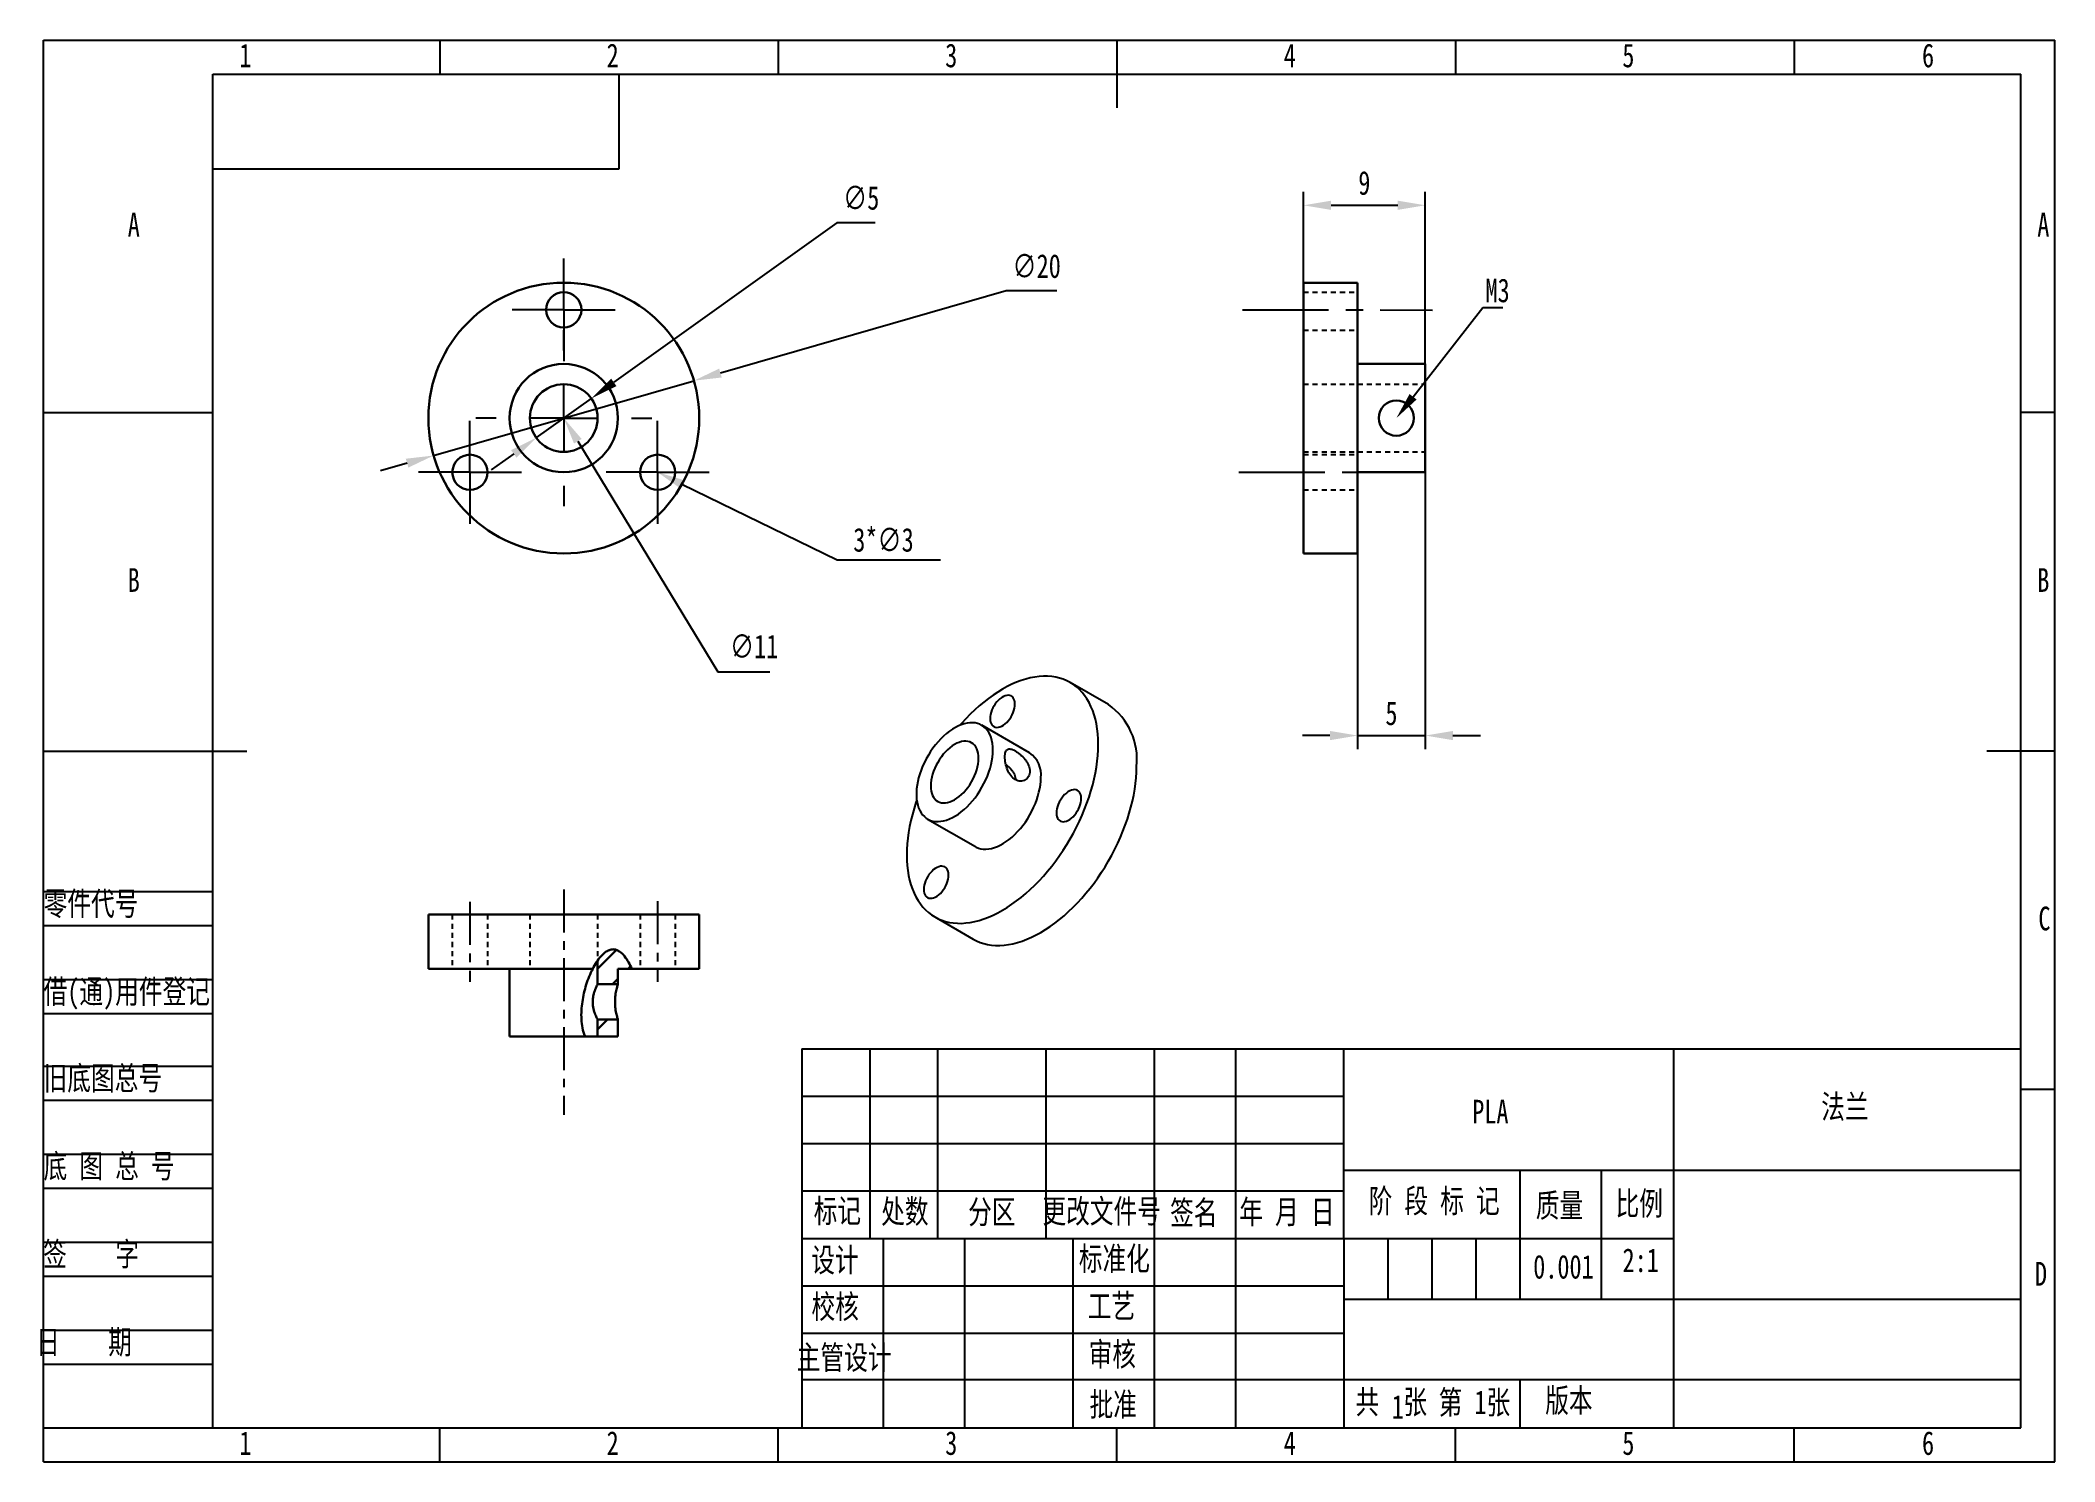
# Model space of a CAD drawing. Header units: millimetres. Extents: x 0 to 297, y 0 to 210.
import ezdxf
from ezdxf import colors
from ezdxf.entities.mleader import LeaderData, LeaderLine
from ezdxf.math import Vec2, Vec3

# ---------------------------------------------------------------- set-up
doc = ezdxf.new("R2010")
doc.units = ezdxf.units.MM
doc.header["$PDSIZE"] = -1
for name, pattern in [('CENTER', [10.16, 6.35, -1.27, 1.27, -1.27]), ('CENTERX2', [20.32, 12.7, -2.54, 2.54, -2.54]), ('JIS_02_0.7', [1.35, 0.75, -0.6])]:
    doc.linetypes.add(name, pattern=pattern)
doc.layers.add('图框', color=7, linetype='Continuous')
doc.layers.add('粗实线层', color=7, linetype='Continuous', lineweight=25)
doc.styles.add('SLDTEXTSTYLE1', font='hyswlongfangsong.ttf', dxfattribs={"bigfont": 'bigfont'})
doc.styles.add('SLDTEXTSTYLE2', font='hyswlongfangsong.ttf')
doc.styles.get("Standard").update_dxf_attribs({"font": 'hyswlongfangsong.ttf'})
doc.dimstyles.new('ISO-25', dxfattribs={"dimtxt": 2.5, "dimasz": 2.5, "dimexe": 1.25, "dimexo": 0.625, "dimtad": 1, "dimtxsty": 'STANDARD', "dimcen": 2.5, "dimadec": 0, "dimazin": 0, "dimtfac": 1, "dimtmove": 0, "dimatfit": 3, "dimfxl": 1, "dimarcsym": 0})

# ---------------------------------------------------------------- blocks, each defined once
blk = doc.blocks.new('SW_CENTERMARKSYMBOL_0')
at = {"layer": '图框', "color": 0}
for p, q in [((0, 10), (0, 13)), ((0, 0), (0, 5)), ((-10, 0), (-13, 0)), ((0, 0), (-5, 0)), ((0, 0), (0, -5)), ((0, 0), (5, 0)), ((10, 0), (13, 0)), ((0, -10), (0, -13))]:
    blk.add_line(p, q, dxfattribs=at)
blk = doc.blocks.new('SW_CENTERMARKSYMBOL_1')
at = {"layer": '图框', "color": 0}
for p, q in [((0, 5), (0, 7.6)), ((0, 0), (0, 5)), ((-5, 0), (-7.6, 0)), ((0, 0), (-5, 0)), ((0, 0), (0, -5)), ((0, 0), (5, 0)), ((5, 0), (7.6, 0)), ((0, -5), (0, -7.6))]:
    blk.add_line(p, q, dxfattribs=at)
blk = doc.blocks.new('SW_CENTERMARKSYMBOL_2')
at = {"layer": '图框', "color": 0}
for p, q in [((0, 5), (0, 7.6)), ((0, 0), (0, 5)), ((-5, 0), (-7.6, 0)), ((0, 0), (-5, 0)), ((0, 0), (0, -5)), ((0, 0), (5, 0)), ((5, 0), (7.6, 0)), ((0, -5), (0, -7.6))]:
    blk.add_line(p, q, dxfattribs=at)
blk = doc.blocks.new('SW_CENTERMARKSYMBOL_3')
at = {"layer": '图框', "color": 0}
for p, q in [((0, 5), (0, 7.6)), ((0, 0), (0, 5)), ((-5, 0), (-7.6, 0)), ((0, 0), (-5, 0)), ((0, 0), (0, -5)), ((0, 0), (5, 0)), ((5, 0), (7.6, 0)), ((0, -5), (0, -7.6))]:
    blk.add_line(p, q, dxfattribs=at)
blk = doc.blocks.new('*D18')
at = {"color": 0, "lineweight": -2, "transparency": 16777216}
for p, q in [((117.14, 183.05), (84.2, 159.47)), ((122.82, 183.05), (117.14, 183.05)), ((72.76, 151.27), (80.89, 157.09)), ((69.44, 148.89), (66.12, 146.52))]:
    blk.add_line(p, q, dxfattribs=at)
at = {"color": 0, "lineweight": -3, "transparency": 16777216}
for points in [[(83.81, 160.02), (84.6, 158.91), (80.89, 157.09)], [(69.04, 149.45), (69.83, 148.34), (72.76, 151.27)]]:
    blk.add_solid(points, dxfattribs=at)
at = {"layer": 'Defpoints', "color": 0, "lineweight": -3, "transparency": 16777216}
for p in [(80.89, 157.09), (72.76, 151.27)]:
    blk.add_point(p, dxfattribs=at)
at = {"color": 0, "transparency": 16777216, "insert": (120.74, 186.7), "char_height": 3.5, "attachment_point": 5}
blk.add_mtext('∅5', dxfattribs=at)
blk = doc.blocks.new('*D19')
at = {"color": 0, "lineweight": -2, "transparency": 16777216}
for p, q in [((142.15, 172.97), (99.96, 160.84)), ((149.63, 172.97), (142.15, 172.97)), ((57.6, 148.65), (96.04, 159.71)), ((53.68, 147.52), (49.76, 146.39))]:
    blk.add_line(p, q, dxfattribs=at)
at = {"color": 0, "lineweight": -3, "transparency": 16777216}
for points in [[(99.77, 161.49), (100.15, 160.18), (96.04, 159.71)], [(53.49, 148.18), (53.87, 146.87), (57.6, 148.65)]]:
    blk.add_solid(points, dxfattribs=at)
at = {"layer": 'Defpoints', "color": 0, "lineweight": -3, "transparency": 16777216}
for p in [(96.04, 159.71), (57.6, 148.65)]:
    blk.add_point(p, dxfattribs=at)
at = {"color": 0, "transparency": 16777216, "insert": (146.65, 176.62), "char_height": 3.5, "attachment_point": 5}
blk.add_mtext('∅20', dxfattribs=at)
blk = doc.blocks.new('*D20')
at = {"color": 0, "lineweight": -2, "transparency": 16777216}
for p, q in [((194.05, 146.18), (194.05, 105.28)), ((204.05, 146.18), (204.05, 105.28)), ((189.97, 107.28), (185.89, 107.28)), ((194.05, 107.28), (204.05, 107.28)), ((208.13, 107.28), (212.21, 107.28))]:
    blk.add_line(p, q, dxfattribs=at)
at = {"color": 0, "lineweight": -3, "transparency": 16777216}
for points in [[(189.97, 107.96), (189.97, 106.6), (194.05, 107.28)], [(208.13, 107.96), (208.13, 106.6), (204.05, 107.28)]]:
    blk.add_solid(points, dxfattribs=at)
at = {"layer": 'Defpoints', "color": 0, "lineweight": -3, "transparency": 16777216}
for p in [(194.05, 146.18), (204.05, 146.18), (204.05, 107.28)]:
    blk.add_point(p, dxfattribs=at)
at = {"color": 0, "transparency": 16777216, "insert": (199.05, 110.55), "char_height": 3.5, "attachment_point": 5}
blk.add_mtext('5', dxfattribs=at)
blk = doc.blocks.new('*D21')
at = {"color": 0, "lineweight": -2, "transparency": 16777216}
for p, q in [((186.05, 134.18), (186.05, 187.62)), ((204.05, 146.18), (204.05, 187.62)), ((190.13, 185.62), (199.97, 185.62))]:
    blk.add_line(p, q, dxfattribs=at)
at = {"color": 0, "lineweight": -3, "transparency": 16777216}
for points in [[(190.13, 186.3), (190.13, 184.94), (186.05, 185.62)], [(199.97, 186.3), (199.97, 184.94), (204.05, 185.62)]]:
    blk.add_solid(points, dxfattribs=at)
at = {"layer": 'Defpoints', "color": 0, "lineweight": -3, "transparency": 16777216}
for p in [(204.05, 185.62), (204.05, 146.18), (186.05, 134.18)]:
    blk.add_point(p, dxfattribs=at)
at = {"color": 0, "transparency": 16777216, "insert": (195.05, 188.9), "char_height": 3.5, "attachment_point": 5}
blk.add_mtext('9', dxfattribs=at)

msp = doc.modelspace()

# ---------------------------------------------------------------- hatches: boundary and pattern name
at = {"layer": '图框', "linetype": 'Continuous', "lineweight": 30}
h = msp.add_hatch(dxfattribs=at)
h.set_pattern_fill('ANSI31', color=256, style=0)
edge = h.paths.add_edge_path(flags=0)
edge.add_spline(control_points=[(86.86, 72.84), (86.14, 74.49), (84.43, 76.55), (82.56, 75.1), (81.82, 74.05)], knot_values=[0.303176, 0.303176, 0.303176, 0.303176, 0.433353, 0.537817, 0.537817, 0.537817, 0.537817], weights=[1, 1, 1, 1, 1], degree=3, periodic=0)
edge.add_line((81.82, 74.05), (81.82, 70.53))
edge.add_line((81.82, 70.53), (84.82, 70.53))
edge.add_line((84.82, 70.53), (84.82, 72.84))
edge.add_line((84.82, 72.84), (86.86, 72.84))
h = msp.add_hatch(dxfattribs=at)
h.set_pattern_fill('ANSI31', color=256, style=0)
h.paths.add_polyline_path([(84.82, 62.84), (84.82, 65.33), (81.82, 65.33), (81.82, 62.84)], flags=0)

# ---------------------------------------------------------------- linework, layer by layer
at = {"color": 7, "linetype": 'Continuous', "lineweight": 30}
for p, q in [((194.05, 174.18), (186.05, 174.18)), ((186.05, 174.18), (186.05, 134.18)), ((194.05, 174.18), (194.05, 134.18)), ((204.05, 162.18), (194.05, 162.18)), ((204.05, 162.18), (204.05, 146.18)), ((194.05, 146.18), (204.05, 146.18)), ((186.05, 134.18), (194.05, 134.18)), ((56.82, 80.84), (56.82, 72.84)), ((96.82, 80.84), (56.82, 80.84)), ((96.82, 72.84), (96.82, 80.84)), ((81.1, 72.84), (56.82, 72.84)), ((68.82, 72.84), (68.82, 62.84)), ((81.82, 74.05), (81.82, 70.53)), ((84.82, 70.53), (84.82, 72.84)), ((86.86, 72.84), (84.82, 72.84)), ((96.82, 72.84), (86.86, 72.84)), ((84.82, 70.53), (81.82, 70.53)), ((79.96, 62.84), (68.82, 62.84)), ((79.96, 62.84), (81.82, 62.84)), ((81.82, 65.33), (81.82, 62.84)), ((81.82, 65.33), (84.82, 65.33)), ((84.82, 62.84), (81.82, 62.84)), ((84.82, 62.84), (84.82, 65.33))]:
    msp.add_line(p, q, dxfattribs=at)
at = {"linetype": 'JIS_02_0.7'}
for p, q in [((186.05, 172.78), (194.05, 172.78)), ((186.05, 167.18), (194.05, 167.18)), ((186.05, 159.18), (194.05, 159.18)), ((194.05, 159.18), (204.05, 159.18)), ((186.05, 149.18), (194.05, 149.18)), ((186.05, 148.78), (194.05, 148.78)), ((194.05, 149.18), (204.05, 149.18)), ((186.05, 143.58), (194.05, 143.58)), ((60.36, 80.84), (60.36, 72.84)), ((65.56, 80.84), (65.56, 72.84)), ((71.82, 80.84), (71.82, 72.84)), ((81.82, 80.84), (81.82, 74.05)), ((88.08, 80.84), (88.08, 72.84)), ((93.28, 80.84), (93.28, 72.84))]:
    msp.add_line(p, q, dxfattribs=at)
at = {"linetype": 'CENTERX2'}
for p, q in [((177.07, 170.18), (205.1, 170.15)), ((176.51, 146.18), (199.49, 146.18))]:
    msp.add_line(p, q, dxfattribs=at)
for p, q in [((212.93, 170.54), (215.5, 170.54)), ((117.18, 133.25), (132.47, 133.25)), ((99.57, 116.7), (107.26, 116.7))]:
    msp.add_line(p, q)
at = {"color": 7, "linetype": 'Continuous'}
for p, q in [((157.27, 111.85), (151.61, 115.12)), ((145.61, 104.73), (138.54, 108.81)), ((130.54, 94.95), (137.61, 90.87)), ((131.61, 80.48), (137.27, 77.21))]:
    msp.add_line(p, q, dxfattribs=at)
at = {"linetype": 'CENTER'}
for p, q in [((76.82, 84.53), (76.82, 51.25)), ((62.96, 82.7), (62.96, 70.89)), ((90.68, 82.81), (90.68, 70.89))]:
    msp.add_line(p, q, dxfattribs=at)
at = {"color": 7, "linetype": 'Continuous', "flags": 128}
for points in [[(155.75, 105.96), (155.74, 106.75), (155.69, 107.52), (155.6, 108.27), (155.48, 108.99), (155.33, 109.69), (155.15, 110.35), (154.93, 110.99), (154.68, 111.59), (154.4, 112.16), (154.08, 112.7), (153.74, 113.2), (153.37, 113.66), (152.97, 114.08), (152.54, 114.47), (152.09, 114.81), (151.61, 115.12), (151.11, 115.38), (150.58, 115.6), (150.04, 115.78), (149.47, 115.91), (148.88, 116), (148.28, 116.05), (147.66, 116.05), (147.02, 116.01), (146.38, 115.92), (145.72, 115.8), (145.05, 115.62), (144.37, 115.41), (143.69, 115.15), (143, 114.85), (142.31, 114.51), (141.61, 114.13), (140.92, 113.71), (140.23, 113.25), (139.54, 112.75), (138.85, 112.22), (138.18, 111.66), (137.51, 111.06), (136.85, 110.42), (136.2, 109.76), (135.57, 109.07), (135.33, 108.8)], [(143.45, 111.92), (143.43, 112.2), (143.38, 112.46), (143.3, 112.68), (143.18, 112.87), (143.04, 113.03), (142.87, 113.14), (142.67, 113.21), (142.46, 113.24), (142.23, 113.22), (141.99, 113.16), (141.74, 113.05), (141.49, 112.91), (141.24, 112.73), (141, 112.51), (140.77, 112.26), (140.55, 111.99), (140.36, 111.69), (140.19, 111.38), (140.04, 111.06), (139.93, 110.74), (139.84, 110.41), (139.79, 110.1), (139.77, 109.8), (139.79, 109.52), (139.84, 109.27), (139.93, 109.04), (140.04, 108.85), (140.19, 108.7), (140.36, 108.59), (140.55, 108.52), (140.77, 108.49), (141, 108.51), (141.24, 108.57), (141.49, 108.67), (141.74, 108.82), (141.99, 109), (142.23, 109.22), (142.46, 109.47), (142.67, 109.74), (142.87, 110.04), (143.04, 110.35), (143.18, 110.67), (143.3, 110.99), (143.38, 111.31), (143.43, 111.63), (143.45, 111.92)], [(140.2, 105.15), (140.18, 105.64), (140.13, 106.12), (140.05, 106.56), (139.93, 106.98), (139.78, 107.37), (139.6, 107.73), (139.38, 108.05), (139.14, 108.34), (138.87, 108.58), (138.58, 108.79), (138.26, 108.95), (137.92, 109.07), (137.56, 109.15), (137.18, 109.18), (136.78, 109.17), (136.37, 109.12), (135.95, 109.02), (135.52, 108.88), (135.09, 108.7), (134.65, 108.47), (134.21, 108.21), (133.78, 107.91), (133.34, 107.57), (132.92, 107.2), (132.5, 106.8), (132.1, 106.36), (131.71, 105.9), (131.34, 105.42), (130.99, 104.91), (130.66, 104.39), (130.35, 103.85), (130.07, 103.3), (129.81, 102.74), (129.59, 102.18), (129.39, 101.61), (129.23, 101.05), (129.09, 100.49), (128.99, 99.93), (128.92, 99.39), (128.89, 98.87), (128.89, 98.36), (128.92, 97.88), (128.99, 97.42), (129.09, 96.98), (129.23, 96.58), (129.39, 96.2), (129.59, 95.86), (129.81, 95.56), (130.07, 95.3), (130.35, 95.07), (130.66, 94.89), (130.99, 94.75), (131.34, 94.65), (131.71, 94.59), (132.1, 94.58), (132.5, 94.61), (132.92, 94.69), (133.34, 94.8), (133.78, 94.97), (134.21, 95.17), (134.65, 95.41), (135.09, 95.69), (135.52, 96.01), (135.95, 96.37), (136.37, 96.76), (136.78, 97.18), (137.18, 97.62), (137.56, 98.1), (137.92, 98.59), (138.26, 99.11), (138.58, 99.64), (138.87, 100.18), (139.14, 100.74), (139.38, 101.3), (139.6, 101.87), (139.78, 102.43), (139.93, 103), (140.05, 103.55), (140.13, 104.1), (140.18, 104.63), (140.2, 105.15)], [(128.94, 97.73), (128.83, 97.4), (128.55, 96.5), (128.3, 95.61), (128.08, 94.73), (127.89, 93.85), (127.74, 92.98), (127.62, 92.12), (127.54, 91.27), (127.49, 90.45), (127.47, 89.63), (127.49, 88.84), (127.54, 88.07), (127.62, 87.33), (127.74, 86.6), (127.89, 85.91), (128.08, 85.24), (128.3, 84.61), (128.55, 84.01), (128.83, 83.44), (129.14, 82.9), (129.48, 82.4), (129.85, 81.94), (130.25, 81.51), (130.68, 81.13), (131.13, 80.78), (131.61, 80.48), (132.11, 80.22), (132.64, 79.99), (133.19, 79.82), (133.76, 79.68), (134.34, 79.59), (134.95, 79.55), (135.57, 79.54), (136.2, 79.59), (136.85, 79.67), (137.51, 79.8), (138.18, 79.97), (138.85, 80.19), (139.54, 80.45), (140.23, 80.75), (140.92, 81.09), (141.61, 81.47), (142.31, 81.89), (143, 82.35), (143.69, 82.84), (144.37, 83.37), (145.05, 83.94), (145.72, 84.54), (146.38, 85.17), (147.02, 85.83), (147.66, 86.53), (148.28, 87.24), (148.88, 87.99), (149.47, 88.76), (150.04, 89.54), (150.58, 90.35), (151.11, 91.18), (151.61, 92.02), (152.09, 92.88), (152.54, 93.75), (152.97, 94.63), (153.37, 95.51), (153.74, 96.4), (154.08, 97.3), (154.4, 98.2), (154.68, 99.09), (154.93, 99.98), (155.15, 100.87), (155.33, 101.75), (155.48, 102.62), (155.6, 103.48), (155.69, 104.32), (155.74, 105.15), (155.75, 105.96), (155.75, 105.96)], [(138.08, 103.92), (138.06, 104.31), (138.01, 104.68), (137.92, 105.02), (137.81, 105.33), (137.66, 105.6), (137.48, 105.85), (137.27, 106.05), (137.04, 106.21), (136.78, 106.33), (136.51, 106.41), (136.21, 106.44), (135.89, 106.43), (135.57, 106.38), (135.23, 106.28), (134.89, 106.14), (134.54, 105.96), (134.19, 105.74), (133.85, 105.49), (133.51, 105.19), (133.19, 104.87), (132.87, 104.52), (132.58, 104.14), (132.3, 103.74), (132.04, 103.32), (131.81, 102.89), (131.6, 102.45), (131.42, 102), (131.27, 101.56), (131.16, 101.11), (131.07, 100.67), (131.02, 100.25), (131.01, 99.84), (131.02, 99.45), (131.07, 99.08), (131.16, 98.74), (131.27, 98.43), (131.42, 98.16), (131.6, 97.91), (131.81, 97.71), (132.04, 97.55), (132.3, 97.43), (132.58, 97.35), (132.87, 97.32), (133.19, 97.33), (133.51, 97.38), (133.85, 97.48), (134.19, 97.62), (134.54, 97.8), (134.89, 98.02), (135.23, 98.27), (135.57, 98.57), (135.89, 98.89), (136.21, 99.24), (136.51, 99.62), (136.78, 100.02), (137.04, 100.44), (137.27, 100.87), (137.48, 101.31), (137.66, 101.76), (137.81, 102.2), (137.92, 102.65), (138.01, 103.09), (138.06, 103.51), (138.08, 103.92)], [(137.27, 77.21), (137.77, 76.95), (138.3, 76.73), (138.84, 76.55), (139.41, 76.42), (140, 76.33), (140.6, 76.28), (141.22, 76.28), (141.86, 76.32), (142.5, 76.41), (143.16, 76.53), (143.83, 76.71), (144.51, 76.92), (145.19, 77.18), (145.88, 77.48), (146.58, 77.82), (147.27, 78.2), (147.96, 78.62), (148.66, 79.08), (149.34, 79.58), (150.03, 80.11), (150.71, 80.67), (151.37, 81.27), (152.03, 81.91), (152.68, 82.57), (153.32, 83.26), (153.94, 83.98), (154.54, 84.72), (155.13, 85.49), (155.69, 86.28), (156.24, 87.09), (156.77, 87.91), (157.27, 88.76), (157.75, 89.61), (158.2, 90.48), (158.63, 91.36), (159.03, 92.25), (159.4, 93.14), (159.74, 94.03), (160.05, 94.93), (160.33, 95.83), (160.58, 96.72), (160.8, 97.6), (160.99, 98.48), (161.14, 99.35), (161.26, 100.21), (161.34, 101.06), (161.39, 101.89), (161.41, 102.7)], [(137.61, 90.87), (137.73, 90.81), (138.06, 90.66), (138.41, 90.56), (138.78, 90.51), (139.17, 90.5), (139.57, 90.53), (139.99, 90.6), (140.41, 90.72), (140.85, 90.88), (141.28, 91.09), (141.72, 91.33), (142.16, 91.61), (142.59, 91.93), (143.02, 92.29), (143.44, 92.67), (143.85, 93.09), (144.25, 93.54), (144.63, 94.01), (144.99, 94.51), (145.33, 95.02), (145.65, 95.56), (145.95, 96.1), (146.21, 96.66), (146.46, 97.22), (146.67, 97.78), (146.85, 98.35), (147, 98.91), (147.12, 99.47), (147.2, 100.02), (147.25, 100.55), (147.27, 101.06)], [(153.25, 97.98), (153.23, 98.26), (153.18, 98.52), (153.1, 98.74), (152.98, 98.93), (152.84, 99.09), (152.66, 99.2), (152.47, 99.27), (152.26, 99.3), (152.03, 99.28), (151.78, 99.22), (151.54, 99.11), (151.28, 98.97), (151.04, 98.78), (150.79, 98.57), (150.56, 98.32), (150.35, 98.04), (150.16, 97.75), (149.98, 97.44), (149.84, 97.12), (149.72, 96.79), (149.64, 96.47), (149.59, 96.16), (149.57, 95.86), (149.59, 95.58), (149.64, 95.33), (149.72, 95.1), (149.84, 94.91), (149.98, 94.76), (150.16, 94.65), (150.35, 94.58), (150.56, 94.55), (150.79, 94.57), (151.04, 94.63), (151.28, 94.73), (151.54, 94.88), (151.78, 95.06), (152.03, 95.28), (152.26, 95.53), (152.47, 95.8), (152.66, 96.09), (152.84, 96.41), (152.98, 96.73), (153.1, 97.05), (153.18, 97.37), (153.23, 97.68), (153.25, 97.98)], [(133.65, 86.67), (133.64, 86.95), (133.58, 87.2), (133.5, 87.43), (133.38, 87.62), (133.24, 87.77), (133.07, 87.89), (132.87, 87.96), (132.66, 87.98), (132.43, 87.97), (132.19, 87.9), (131.94, 87.8), (131.69, 87.66), (131.44, 87.47), (131.2, 87.25), (130.97, 87.01), (130.75, 86.73), (130.56, 86.44), (130.39, 86.13), (130.24, 85.81), (130.13, 85.48), (130.04, 85.16), (129.99, 84.85), (129.98, 84.55), (129.99, 84.27), (130.04, 84.01), (130.13, 83.79), (130.24, 83.6), (130.39, 83.45), (130.56, 83.33), (130.75, 83.26), (130.97, 83.24), (131.2, 83.25), (131.44, 83.31), (131.69, 83.42), (131.94, 83.56), (132.19, 83.75), (132.43, 83.96), (132.66, 84.21), (132.87, 84.49), (133.07, 84.78), (133.24, 85.09), (133.38, 85.41), (133.5, 85.74), (133.58, 86.06), (133.64, 86.37), (133.65, 86.67)]]:
    msp.add_lwpolyline(points, dxfattribs=at)
at = {"color": 7, "linetype": 'Continuous', "lineweight": 30}
for centre, radius in [((76.82, 154.18), 20), ((76.82, 170.18), 2.6), ((76.82, 154.18), 8), ((76.82, 154.18), 5), ((62.96, 146.18), 2.6), ((90.68, 146.18), 2.6)]:
    msp.add_circle(centre, radius, dxfattribs=at)
at = {"lineweight": 30}
msp.add_circle((199.78, 154.18), 2.6, dxfattribs=at)
at = {"color": 7, "linetype": 'Continuous'}
for centre, radius, start, end in [((151.54, 103.74), 9.93, 353.9413, 54.7465), ((143.39, 101.51), 3.91, 353.3801, 55.3077)]:
    msp.add_arc(centre, radius, start, end, dxfattribs=at)
for points, knots in [([(141.96, 104.13), (141.96, 103.99), (141.97, 103.84), (142, 103.53), (142.02, 103.37), (142.12, 102.88), (142.22, 102.54), (142.48, 101.91), (142.64, 101.62), (143.02, 101.11), (143.25, 100.91), (143.61, 100.7), (143.74, 100.64), (143.99, 100.57), (144.12, 100.55), (144.5, 100.54), (144.74, 100.61), (145.05, 100.79), (145.15, 100.86), (145.32, 101.04), (145.39, 101.14), (145.57, 101.46), (145.64, 101.73), (145.64, 102.28), (145.57, 102.58), (145.39, 103.02), (145.32, 103.17), (145.15, 103.46), (145.05, 103.59), (144.74, 104), (144.5, 104.25), (144.12, 104.58), (143.99, 104.68), (143.74, 104.86), (143.61, 104.94), (143.25, 105.15), (143.02, 105.25), (142.64, 105.32), (142.48, 105.31), (142.22, 105.16), (142.12, 105.02), (142.02, 104.74), (142, 104.64), (141.97, 104.4), (141.96, 104.27), (141.96, 104.13)], [0, 0, 0, 0, 0.03125, 0.03125, 0.0625, 0.0625, 0.125, 0.125, 0.1875, 0.1875, 0.25, 0.25, 0.28125, 0.28125, 0.3125, 0.3125, 0.375, 0.375, 0.40625, 0.40625, 0.4375, 0.4375, 0.5, 0.5, 0.5625, 0.5625, 0.59375, 0.59375, 0.625, 0.625, 0.6875, 0.6875, 0.71875, 0.71875, 0.75, 0.75, 0.8125, 0.8125, 0.875, 0.875, 0.9375, 0.9375, 0.96875, 0.96875, 1, 1, 1, 1]), ([(142.1, 103.03), (142.17, 102.97), (142.35, 102.83), (142.63, 102.56), (142.92, 102.24), (143.18, 101.89), (143.37, 101.51), (143.5, 101.13), (143.51, 100.89), (143.52, 100.78)], [0, 0, 0, 0, 0.09615, 0.233341, 0.389164, 0.544935, 0.703215, 0.861389, 1, 1, 1, 1])]:
    msp.add_open_spline(points, degree=3, knots=knots, dxfattribs=at)
at = {"color": 7, "linetype": 'Continuous', "lineweight": 30}
for points, knots in [([(81.1, 72.84), (81.26, 73.17), (81.44, 73.48), (81.84, 74.09), (82.05, 74.38), (82.53, 74.92), (82.8, 75.17), (83.24, 75.46), (83.4, 75.54), (83.73, 75.66), (83.9, 75.7), (84.25, 75.7), (84.42, 75.67), (84.74, 75.56), (84.89, 75.48), (85.33, 75.19), (85.57, 74.95), (86.02, 74.4), (86.21, 74.1), (86.56, 73.49), (86.72, 73.17), (86.86, 72.84)], [0, 0, 0, 0, 0.125, 0.125, 0.25, 0.25, 0.375, 0.375, 0.4375, 0.4375, 0.5, 0.5, 0.5625, 0.5625, 0.625, 0.625, 0.75, 0.75, 0.875, 0.875, 1, 1, 1, 1]), ([(79.96, 62.84), (79.79, 63.24), (79.67, 63.66), (79.5, 64.5), (79.45, 64.94), (79.38, 66.24), (79.44, 67.11), (79.69, 68.81), (79.89, 69.67), (80.4, 71.3), (80.71, 72.09), (81.1, 72.84)], [0, 0, 0, 0, 0.125, 0.125, 0.25, 0.25, 0.5, 0.5, 0.75, 0.75, 1, 1, 1, 1]), ([(81.82, 70.53), (81.82, 70.53), (81.81, 70.52), (81.78, 70.45), (81.75, 70.4), (81.65, 70.2), (81.56, 70.01), (81.38, 69.54), (81.28, 69.25), (81.17, 68.79), (81.14, 68.62), (81.1, 68.28), (81.09, 68.11), (81.09, 67.59), (81.14, 67.24), (81.28, 66.61), (81.38, 66.33), (81.56, 65.86), (81.65, 65.67), (81.78, 65.41), (81.82, 65.33), (81.82, 65.33)], [0, 0, 0, 0, 0.0625, 0.0625, 0.125, 0.125, 0.25, 0.25, 0.375, 0.375, 0.4375, 0.4375, 0.5, 0.5, 0.625, 0.625, 0.75, 0.75, 0.875, 0.875, 1, 1, 1, 1]), ([(84.82, 65.33), (84.82, 65.33), (84.82, 65.35), (84.79, 65.42), (84.78, 65.47), (84.72, 65.67), (84.66, 65.86), (84.55, 66.34), (84.49, 66.62), (84.41, 67.25), (84.39, 67.59), (84.39, 68.1), (84.39, 68.28), (84.41, 68.61), (84.43, 68.78), (84.49, 69.25), (84.55, 69.53), (84.63, 69.89), (84.66, 70), (84.71, 70.19), (84.74, 70.27), (84.8, 70.47), (84.82, 70.53), (84.82, 70.53)], [0, 0, 0, 0, 0.0625, 0.0625, 0.125, 0.125, 0.25, 0.25, 0.375, 0.375, 0.5, 0.5, 0.5625, 0.5625, 0.625, 0.625, 0.75, 0.75, 0.8125, 0.8125, 0.875, 0.875, 1, 1, 1, 1])]:
    msp.add_open_spline(points, degree=3, knots=knots, dxfattribs=at)
at = {"layer": '图框'}
for p, q in [((0, 0), (0, 210)), ((0, 210), (297, 210)), ((58.5, 210), (58.5, 205)), ((108.5, 210), (108.5, 205)), ((208.5, 210), (208.5, 205)), ((258.5, 210), (258.5, 205)), ((297, 0), (297, 210)), ((0, 155), (25, 155)), ((297, 155), (292, 155)), ((0, 84.22), (25, 84.22)), ((0, 79.22), (25, 79.22)), ((0, 71.22), (25, 71.22)), ((0, 66.22), (25, 66.22)), ((0, 58.43), (25, 58.43)), ((112, 54), (192, 54)), ((297, 55), (292, 55)), ((0, 53.43), (25, 53.43)), ((0, 45.43), (25, 45.43)), ((112, 47), (192, 47)), ((0, 40.43), (25, 40.43)), ((198.5, 33), (198.5, 24)), ((205, 33), (205, 24)), ((211.5, 33), (211.5, 24)), ((0, 32.43), (25, 32.43)), ((0, 27.43), (25, 27.43)), ((0, 19.43), (25, 19.43)), ((0, 14.43), (25, 14.43)), ((0, 5), (25, 5)), ((58.5, 0), (58.5, 5)), ((108.5, 0), (108.5, 5)), ((208.5, 0), (208.5, 5)), ((258.5, 0), (258.5, 5)), ((0, 0), (297, 0))]:
    msp.add_line(p, q, dxfattribs=at)
at = {"layer": '图框', "lineweight": 25}
for p, q in [((158.5, 210), (158.5, 200)), ((0, 105), (30, 105)), ((297, 105), (287, 105)), ((112, 61), (112, 5)), ((112, 61), (292, 61)), ((122, 61), (122, 33)), ((132, 61), (132, 33)), ((148, 61), (148, 33)), ((164, 61), (164, 5)), ((176, 61), (176, 5)), ((191.97, 61.05), (192, 5)), ((240.69, 61), (240.69, 5)), ((191.98, 43.05), (291.98, 43.05)), ((218, 43.07), (218, 24.07)), ((230, 43), (230, 24)), ((112, 40), (192, 40)), ((112, 33), (192, 33)), ((124, 33), (124, 5)), ((136, 33), (136, 5)), ((152, 33), (152, 5)), ((192.02, 33), (240.69, 33)), ((112, 26), (192, 26)), ((192, 24), (292, 24)), ((112, 19), (192, 19)), ((112, 12.17), (192, 12.17)), ((192, 12.17), (292, 12.17)), ((218, 12.17), (218, 5)), ((25, 5), (292, 5)), ((158.5, 0), (158.5, 5))]:
    msp.add_line(p, q, dxfattribs=at)
at = {"layer": '图框', "linetype": 'Continuous', "lineweight": 25}
for p, q in [((25, 5), (25, 205)), ((25, 205), (292, 205)), ((292, 5), (292, 205))]:
    msp.add_line(p, q, dxfattribs=at)
at = {"layer": '粗实线层'}
for p, q in [((85, 191), (85, 205)), ((25, 191), (85, 191))]:
    msp.add_line(p, q, dxfattribs=at)

# ---------------------------------------------------------------- block references
at = {"layer": '图框', "lineweight": 30}
for name, p in [('SW_CENTERMARKSYMBOL_1', (76.82, 170.18)), ('SW_CENTERMARKSYMBOL_0', (76.82, 154.18)), ('SW_CENTERMARKSYMBOL_3', (62.96, 146.18)), ('SW_CENTERMARKSYMBOL_2', (90.68, 146.18))]:
    msp.add_blockref(name, p, dxfattribs=at)

# ---------------------------------------------------------------- texts
at = {"lineweight": 30, "char_height": 3.5, "attachment_point": 1}
for s, width, insert in [('M3', 7.6788, (212.94, 174.8)), ('3*∅3', 17.6127, (119.57, 137.95)), ('∅11', 12.1912, (101.36, 122.21))]:
    msp.add_mtext_dynamic_manual_height_columns(s, width=width, gutter_width=17.5, heights=[0], dxfattribs=dict(at, insert=insert))
at = {"linetype": 'CENTERX2', "lineweight": -3, "char_height": 3.5, "attachment_point": 1}
for s, width, heights, insert in [('\\pxqc;法兰', 40.6575, [2.7e-15], (245.69, 54.2)), ('PLA', 28.5568, [4.6], (210.98, 53.48))]:
    msp.add_mtext_dynamic_manual_height_columns(s, width=width, gutter_width=17.5, heights=heights, dxfattribs=dict(at, insert=insert))
at = {"layer": '图框', "char_height": 3.5}
for s, insert, attachment_point, style in [('1', (29.79, 209.51), 2, 'SLDTEXTSTYLE2'), ('2', (84.04, 209.51), 2, 'SLDTEXTSTYLE2'), ('3', (134.04, 209.51), 2, 'SLDTEXTSTYLE2'), ('4', (184.04, 209.51), 2, 'SLDTEXTSTYLE2'), ('5', (234.04, 209.51), 2, 'SLDTEXTSTYLE2'), ('6', (278.3, 209.51), 2, 'SLDTEXTSTYLE2'), ('A', (13.32, 184.51), 2, 'SLDTEXTSTYLE2'), ('A', (295.32, 184.51), 2, 'SLDTEXTSTYLE2'), ('B', (13.32, 132.01), 2, 'SLDTEXTSTYLE2'), ('B', (295.32, 132.01), 2, 'SLDTEXTSTYLE2'), ('零件代号', (0, 84.22), 1, 'SLDTEXTSTYLE1'), ('C', (295.48, 82.01), 2, 'SLDTEXTSTYLE2'), ('借(通)用件登记', (0, 71.22), 1, 'SLDTEXTSTYLE1'), ('旧底图总号', (0, 58.43), 1, 'SLDTEXTSTYLE1'), ('底 图 总 号', (0, 45.43), 1, 'SLDTEXTSTYLE1'), ('标记', (117.23, 38.82), 2, 'SLDTEXTSTYLE1'), ('处数', (127.2, 38.73), 2, 'SLDTEXTSTYLE1'), ('分区', (140.04, 38.66), 2, 'SLDTEXTSTYLE1'), ('更改文件号', (156.26, 38.77), 2, 'SLDTEXTSTYLE1'), ('签名', (169.86, 38.55), 2, 'SLDTEXTSTYLE1'), ('年 月 日', (183.61, 38.66), 2, 'SLDTEXTSTYLE1'), ('阶 段 标 记', (205.36, 40.28), 2, 'SLDTEXTSTYLE1'), ('质量', (223.86, 39.62), 2, 'SLDTEXTSTYLE1'), ('比例', (235.65, 39.91), 2, 'SLDTEXTSTYLE1'), ('  签    字', (5.23, 32.43), 2, 'SLDTEXTSTYLE1'), ('设计', (116.86, 31.56), 2, 'SLDTEXTSTYLE1'), ('标准化', (158.13, 31.76), 2, 'SLDTEXTSTYLE1'), ('0.001', (224.45, 30.56), 2, 'SLDTEXTSTYLE2'), ('2:1', (235.86, 31.52), 2, 'SLDTEXTSTYLE2'), ('D', (294.98, 29.51), 2, 'SLDTEXTSTYLE2'), ('校核', (116.9, 24.68), 2, 'SLDTEXTSTYLE1'), ('工艺', (157.7, 24.74), 2, 'SLDTEXTSTYLE1'), ('  日    期', (4.18, 19.43), 2, 'SLDTEXTSTYLE1'), ('审核', (157.83, 17.64), 2, 'SLDTEXTSTYLE1'), ('主管设计', (118.22, 17.15), 2, 'SLDTEXTSTYLE1'), ('批准', (157.96, 10.22), 2, 'SLDTEXTSTYLE1'), ('共  张 ', (199.02, 10.59), 2, 'SLDTEXTSTYLE1'), ('1', (199.09, 9.85), 1, 'SLDTEXTSTYLE2'), ('第  张', (211.3, 10.53), 2, 'SLDTEXTSTYLE1'), ('1', (211.3, 10.53), 1, 'SLDTEXTSTYLE2'), ('版本', (225.26, 10.81), 2, 'SLDTEXTSTYLE1'), ('1', (29.79, 4.51), 2, 'SLDTEXTSTYLE2'), ('2', (84.04, 4.51), 2, 'SLDTEXTSTYLE2'), ('3', (134.04, 4.51), 2, 'SLDTEXTSTYLE2'), ('4', (184.04, 4.51), 2, 'SLDTEXTSTYLE2'), ('5', (234.04, 4.51), 2, 'SLDTEXTSTYLE2'), ('6', (278.3, 4.51), 2, 'SLDTEXTSTYLE2')]:
    msp.add_mtext(s, dxfattribs=dict(at, insert=insert, attachment_point=attachment_point, style=style))

# ---------------------------------------------------------------- dimensions: what is measured, and where the dimension line sits
for base, p1, picture, middle in [((204.05, 185.62), (186.05, 134.18), '*D21', (195.05, 188.9)), ((204.05, 107.28), (194.05, 146.18), '*D20', (199.05, 110.55))]:
    dim = msp.add_linear_dim(base=base, p1=p1, p2=(204.05, 146.18), dimstyle='ISO-25', override={"dimtxt": 3.5, "dimasz": 4.08, "dimexe": 2, "dimexo": 0, "dimgap": 1.524, "dimtih": 1, "dimtoh": 1, "dimdec": 0, "dimlfac": 0.5, "dimzin": 0, "dimadec": 2, "dimtdec": 0, "dimtzin": 0})
    dim.commit()
    dim.dimension.update_dxf_attribs({"geometry": picture, "text_midpoint": middle})
for p1, p2, picture, middle in [((72.76, 151.27), (80.89, 157.09), '*D18', (120.74, 183.05)), ((57.6, 148.65), (96.04, 159.71), '*D19', (146.65, 172.97))]:
    dim = msp.add_diameter_dim_2p(p1=p1, p2=p2, dimstyle='ISO-25', override={"dimtxt": 3.5, "dimasz": 4.08, "dimexe": 2, "dimexo": 0, "dimgap": 1.524, "dimtih": 1, "dimtoh": 1, "dimdec": 0, "dimlfac": 0.5, "dimzin": 0, "dimadec": 2, "dimtdec": 0, "dimtzin": 0})
    dim.commit()
    dim.dimension.update_dxf_attribs({"geometry": picture, "text_midpoint": middle, "dimtype": 163})

# ---------------------------------------------------------------- leaders
ml = msp.add_multileader_mtext('Standard')
ml.set_content('', color=256, style='STANDARD')
ml.set_leader_properties()
ml.build(insert=Vec2(0, 0))
ml.multileader.update_dxf_attribs({"text_right_attachment_type": 6, "dogleg_length": 0.36})
ctx = ml.context
ctx.base_point, ctx.plane_origin = Vec3(212.93, 170.54), Vec3(199.78, 154.18)
ctx.right_attachment = 6
notes = []
notes.append((ctx, [(0, (1, 1, 0), (212.57, 170.54), (1, 0), 0.36, [(0, [(199.78, 154.18)], 0, [])])]))
ctx.mtext.insert, ctx.mtext.flow_direction = Vec3(214.93, 172.54), 5
ml = msp.add_multileader_mtext('Standard')
ml.set_content('', color=256, style='STANDARD')
ml.set_leader_properties()
ml.build(insert=Vec2(0, 0))
ml.multileader.update_dxf_attribs({"text_right_attachment_type": 6, "dogleg_length": 0.36})
ctx = ml.context
ctx.base_point, ctx.plane_origin = Vec3(99.93, 116.7), Vec3(76.82, 154.18)
ctx.right_attachment = 6
notes.append((ctx, [(0, (1, 1, 0), (99.57, 116.7), (1, 0), 0.36, [(0, [(76.82, 154.18)], 0, [])])]))
ctx.mtext.insert, ctx.mtext.flow_direction = Vec3(101.93, 118.7), 5
ml = msp.add_multileader_mtext('Standard')
ml.set_content('', color=256, style='STANDARD')
ml.set_leader_properties()
ml.build(insert=Vec2(0, 0))
ml.multileader.update_dxf_attribs({"text_right_attachment_type": 6, "dogleg_length": 0.36})
ctx = ml.context
ctx.base_point, ctx.plane_origin = Vec3(117.54, 133.25), Vec3(90.68, 146.18)
ctx.right_attachment = 6
notes.append((ctx, [(0, (1, 1, 0), (117.18, 133.25), (1, 0), 0.36, [(0, [(90.68, 146.18)], 0, [])])]))
ctx.mtext.insert, ctx.mtext.flow_direction = Vec3(119.54, 135.25), 5
for ctx, leaders in notes:
    for number, flags, end, landing, length, lines in leaders:
        leader = LeaderData()
        leader.index, (leader.has_last_leader_line, leader.has_dogleg_vector, leader.attachment_direction) = number, flags
        leader.last_leader_point, leader.dogleg_vector, leader.dogleg_length = Vec3(end), Vec3(landing), length
        for number, points, colour, breaks in lines:
            line = LeaderLine()
            line.index, line.vertices, line.color, line.breaks = number, Vec3.list(points), colors.encode_raw_color(colour), breaks
            leader.lines.append(line)
        ctx.leaders.append(leader)

doc.saveas('drawing.dxf')
